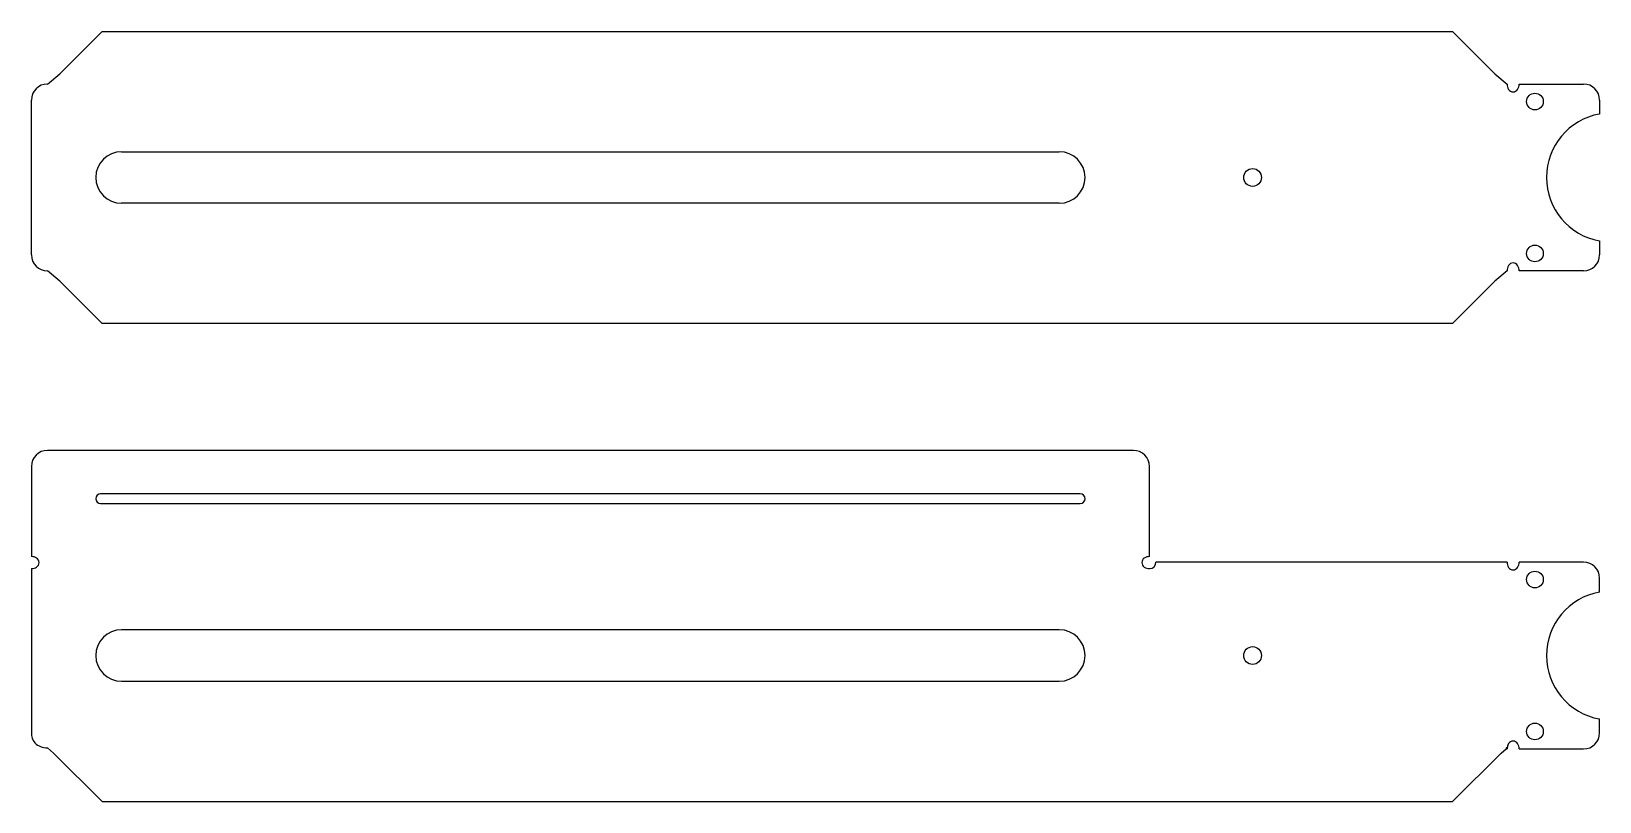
# Model space of a CAD drawing. Header units: millimetres. Extents: x 26 to 269, y 60 to 180.
import ezdxf

# ---------------------------------------------------------------- set-up
doc = ezdxf.new("R2010")
doc.units = ezdxf.units.MM
doc.layers.add('View', color=7, linetype='CONTINUOUS')
doc.layers.add('View001', color=7, linetype='CONTINUOUS')

msp = doc.modelspace()

# ---------------------------------------------------------------- linework, layer by layer
at = {"layer": 'View'}
for p, q in [((30.38, 173.4), (36.98, 180)), ((30.38, 173.4), (36.98, 180)), ((36.98, 180), (246.48, 180)), ((36.98, 180), (246.48, 180)), ((246.48, 180), (253.09, 173.4)), ((246.48, 180), (253.09, 173.4)), ((28.48, 171.82), (30.38, 173.4)), ((28.48, 171.82), (30.38, 173.4)), ((253.09, 173.4), (254.98, 171.82)), ((253.09, 173.4), (254.98, 171.82)), ((254.98, 171.82), (254.97, 171.82)), ((254.98, 171.82), (254.97, 171.82)), ((256.84, 171.82), (257, 171.82)), ((256.84, 171.82), (257, 171.82)), ((257, 171.82), (266.83, 171.82)), ((257, 171.82), (266.83, 171.82)), ((25.98, 157.32), (25.98, 169.32)), ((25.98, 157.32), (25.98, 169.32)), ((269.33, 169.32), (269.33, 167.16)), ((269.33, 169.32), (269.33, 167.16)), ((39.98, 161.32), (185.48, 161.32)), ((39.98, 161.32), (185.48, 161.32)), ((25.98, 145.32), (25.98, 157.32)), ((25.98, 145.32), (25.98, 157.32)), ((185.48, 153.32), (39.98, 153.32)), ((185.48, 153.32), (39.98, 153.32)), ((269.33, 147.47), (269.33, 145.32)), ((269.33, 147.47), (269.33, 145.32)), ((30.38, 141.24), (28.48, 142.82)), ((30.38, 141.24), (28.48, 142.82)), ((36.98, 134.63), (30.38, 141.24)), ((36.98, 134.63), (30.38, 141.24)), ((253.09, 141.24), (246.48, 134.63)), ((253.09, 141.24), (246.48, 134.63)), ((254.98, 142.82), (253.09, 141.24)), ((254.98, 142.82), (253.09, 141.24)), ((254.97, 142.82), (254.98, 142.82)), ((254.97, 142.82), (254.98, 142.82)), ((257, 142.82), (256.84, 142.82)), ((257, 142.82), (256.84, 142.82)), ((266.83, 142.82), (257, 142.82)), ((266.83, 142.82), (257, 142.82)), ((246.48, 134.63), (36.98, 134.63)), ((246.48, 134.63), (36.98, 134.63))]:
    msp.add_line(p, q, dxfattribs=at)
for centre, radius in [((259.29, 169.1), 1.3), ((259.29, 169.1), 1.3), ((215.48, 157.32), 1.38), ((215.48, 157.32), 1.38), ((259.29, 145.53), 1.3), ((259.29, 145.53), 1.3)]:
    msp.add_circle(centre, radius, dxfattribs=at)
for centre, radius, start, end in [((28.48, 169.32), 2.5, 90, 180), ((28.48, 169.32), 2.5, 90, 180), ((256.56, 171.82), 1.59, 179.9965, -148.1708), ((256.56, 171.82), 1.59, 179.9965, -148.1708), ((255.9, 171.41), 0.817, -148.1708, -90), ((255.9, 171.41), 0.817, -148.1708, -90), ((255.9, 171.41), 0.817, -90, -31.8292), ((255.9, 171.41), 0.817, -90, -31.8292), ((255.25, 171.82), 1.59, -31.8292, 0.0035), ((255.25, 171.82), 1.59, -31.8292, 0.0035), ((266.83, 169.32), 2.5, 0, 90), ((266.83, 169.32), 2.5, 0, 90), ((271.08, 157.32), 10, 100.0787, -100.0787), ((271.08, 157.32), 10, 100.0787, -100.0787), ((39.98, 157.32), 4, 90, -90), ((39.98, 157.32), 4, 90, -90), ((185.48, 157.32), 4, -90, 90), ((185.48, 157.32), 4, -90, 90), ((28.48, 145.32), 2.5, -180, -90), ((28.48, 145.32), 2.5, -180, -90), ((256.56, 142.82), 1.59, 148.1708, -179.9965), ((256.56, 142.82), 1.59, 148.1708, -179.9965), ((255.9, 143.23), 0.817, 90, 148.1708), ((255.9, 143.23), 0.817, 90, 148.1708), ((255.9, 143.23), 0.817, 31.8292, 90), ((255.9, 143.23), 0.817, 31.8292, 90), ((255.25, 142.82), 1.59, -0.0035, 31.8292), ((255.25, 142.82), 1.59, -0.0035, 31.8292), ((266.83, 145.32), 2.5, -90, 0), ((266.83, 145.32), 2.5, -90, 0)]:
    msp.add_arc(centre, radius, start, end, dxfattribs=at)
at = {"layer": 'View001'}
for p, q in [((196.98, 114.96), (28.48, 114.96)), ((196.98, 114.96), (28.48, 114.96)), ((25.98, 112.46), (25.98, 98.64)), ((25.98, 112.46), (25.98, 98.64)), ((199.48, 98.64), (199.48, 112.46)), ((199.48, 98.64), (199.48, 112.46)), ((188.73, 108.21), (36.73, 108.21)), ((188.73, 108.21), (36.73, 108.21)), ((36.73, 106.71), (188.73, 106.71)), ((36.73, 106.71), (188.73, 106.71)), ((25.98, 98.64), (25.98, 98.47)), ((25.98, 98.64), (25.98, 98.47)), ((199.48, 98.47), (199.48, 98.64)), ((199.48, 98.47), (199.48, 98.64)), ((225.98, 97.61), (200.48, 97.61)), ((225.98, 97.61), (200.48, 97.61)), ((254.81, 97.61), (225.98, 97.61)), ((254.81, 97.61), (225.98, 97.61)), ((254.97, 97.61), (254.81, 97.61)), ((254.97, 97.61), (254.81, 97.61)), ((257, 97.61), (256.84, 97.61)), ((257, 97.61), (256.84, 97.61)), ((266.83, 97.61), (257, 97.61)), ((266.83, 97.61), (257, 97.61)), ((25.98, 96.6), (25.98, 96.44)), ((25.98, 96.6), (25.98, 96.44)), ((25.98, 96.44), (25.98, 83.11)), ((25.98, 96.44), (25.98, 83.11)), ((199.48, 96.61), (199.48, 96.6)), ((199.48, 96.61), (199.48, 96.6)), ((269.33, 92.96), (269.33, 95.11)), ((269.33, 92.96), (269.33, 95.11)), ((185.48, 87.11), (39.98, 87.11)), ((185.48, 87.11), (39.98, 87.11)), ((25.98, 83.11), (25.98, 71.11)), ((25.98, 83.11), (25.98, 71.11)), ((39.98, 79.11), (185.48, 79.11)), ((39.98, 79.11), (185.48, 79.11)), ((269.33, 71.11), (269.33, 73.27)), ((269.33, 71.11), (269.33, 73.27)), ((28.48, 68.77), (29.43, 67.98)), ((28.48, 68.77), (29.43, 67.98)), ((254.04, 67.98), (254.81, 68.62)), ((254.04, 67.98), (254.81, 68.62)), ((254.92, 68.77), (254.81, 68.77)), ((254.81, 68.77), (254.81, 68.62)), ((254.81, 68.62), (254.98, 68.77)), ((254.92, 68.77), (254.81, 68.77)), ((254.81, 68.77), (254.81, 68.62)), ((254.81, 68.62), (254.98, 68.77)), ((254.81, 68.62), (254.81, 68.61)), ((254.81, 68.62), (254.81, 68.61)), ((254.81, 68.61), (254.97, 68.61)), ((254.81, 68.61), (254.97, 68.61)), ((254.98, 68.77), (254.92, 68.77)), ((254.98, 68.77), (254.92, 68.77)), ((254.98, 68.77), (254.98, 68.77)), ((254.98, 68.77), (254.98, 68.77)), ((254.98, 68.77), (254.98, 68.77)), ((254.98, 68.77), (254.98, 68.77)), ((256.84, 68.61), (257, 68.61)), ((256.84, 68.61), (257, 68.61)), ((257, 68.61), (266.83, 68.61)), ((257, 68.61), (266.83, 68.61)), ((29.43, 67.98), (36.98, 60.43)), ((29.43, 67.98), (36.98, 60.43)), ((246.48, 60.43), (254.04, 67.98)), ((246.48, 60.43), (254.04, 67.98)), ((36.98, 60.43), (246.48, 60.43)), ((36.98, 60.43), (246.48, 60.43))]:
    msp.add_line(p, q, dxfattribs=at)
for centre, radius in [((259.29, 94.9), 1.3), ((259.29, 94.9), 1.3), ((215.48, 83.11), 1.38), ((215.48, 83.11), 1.38), ((259.29, 71.33), 1.3), ((259.29, 71.33), 1.3)]:
    msp.add_circle(centre, radius, dxfattribs=at)
for centre, radius, start, end in [((28.48, 112.46), 2.5, 90, 180), ((28.48, 112.46), 2.5, 90, 180), ((196.98, 112.46), 2.5, 0, 90), ((196.98, 112.46), 2.5, 0, 90), ((36.73, 107.46), 0.75, 90, -90), ((36.73, 107.46), 0.75, 90, -90), ((188.73, 107.46), 0.75, -90, 90), ((188.73, 107.46), 0.75, -90, 90), ((25.98, 96.98), 1.49, 56.6732, 90.0035), ((25.98, 96.98), 1.49, 56.6732, 90.0035), ((26.35, 97.54), 0.825, 0, 56.6732), ((26.35, 97.54), 0.825, 0, 56.6732), ((26.35, 97.54), 0.825, -56.6732, 0), ((26.35, 97.54), 0.825, -56.6732, 0), ((199.12, 97.54), 0.825, 123.3268, 180), ((199.12, 97.54), 0.825, 123.3268, 180), ((199.12, 97.54), 0.825, 180, -123.3268), ((199.12, 97.54), 0.825, 180, -123.3268), ((199.48, 96.98), 1.49, 89.9965, 123.3268), ((199.48, 96.98), 1.49, 89.9965, 123.3268), ((199.48, 97.61), 1, -90, 0), ((199.48, 97.61), 1, -90, 0), ((256.56, 97.61), 1.59, 179.9965, -148.1708), ((256.56, 97.61), 1.59, 179.9965, -148.1708), ((255.25, 97.61), 1.59, -31.8292, 0.0035), ((255.25, 97.61), 1.59, -31.8292, 0.0035), ((266.83, 95.11), 2.5, 0, 90), ((266.83, 95.11), 2.5, 0, 90), ((25.98, 98.09), 1.49, -90.0035, -56.6732), ((25.98, 98.09), 1.49, -90.0035, -56.6732), ((199.48, 98.09), 1.49, -123.3268, -89.9965), ((199.48, 98.09), 1.49, -123.3268, -89.9965), ((255.9, 97.21), 0.817, -148.1708, -90), ((255.9, 97.21), 0.817, -148.1708, -90), ((255.9, 97.21), 0.817, -90, -31.8292), ((255.9, 97.21), 0.817, -90, -31.8292), ((271.08, 83.11), 10, 100.0787, -100.0787), ((271.08, 83.11), 10, 100.0787, -100.0787), ((39.98, 83.11), 4, 90, -90), ((39.98, 83.11), 4, 90, -90), ((185.48, 83.11), 4, -90, 90), ((185.48, 83.11), 4, -90, 90), ((28.48, 71.11), 2.5, 180, -141.6171), ((28.48, 71.11), 2.5, 180, -141.6171), ((266.83, 71.11), 2.5, -90, 0), ((266.83, 71.11), 2.5, -90, 0), ((28.28, 71.23), 2.42, -136.4509, -110.7771), ((28.28, 71.23), 2.42, -136.4509, -110.7771), ((28.48, 71.78), 3, -110.7771, -89.9999), ((28.48, 71.78), 3, -110.7771, -89.9999), ((256.56, 68.61), 1.59, 174.445, -179.9965), ((256.56, 68.61), 1.59, 174.445, -179.9965), ((256.56, 68.61), 1.59, 148.1708, 174.3127), ((256.56, 68.61), 1.59, 148.1708, 174.3127), ((256.56, 68.61), 1.59, 174.3127, 174.445), ((256.56, 68.61), 1.59, 174.3127, 174.445), ((255.9, 69.02), 0.817, 90, 148.1708), ((255.9, 69.02), 0.817, 90, 148.1708), ((255.9, 69.02), 0.817, 31.8292, 90), ((255.9, 69.02), 0.817, 31.8292, 90), ((255.25, 68.61), 1.59, -0.0035, 31.8292), ((255.25, 68.61), 1.59, -0.0035, 31.8292)]:
    msp.add_arc(centre, radius, start, end, dxfattribs=at)

doc.saveas('drawing.dxf')
